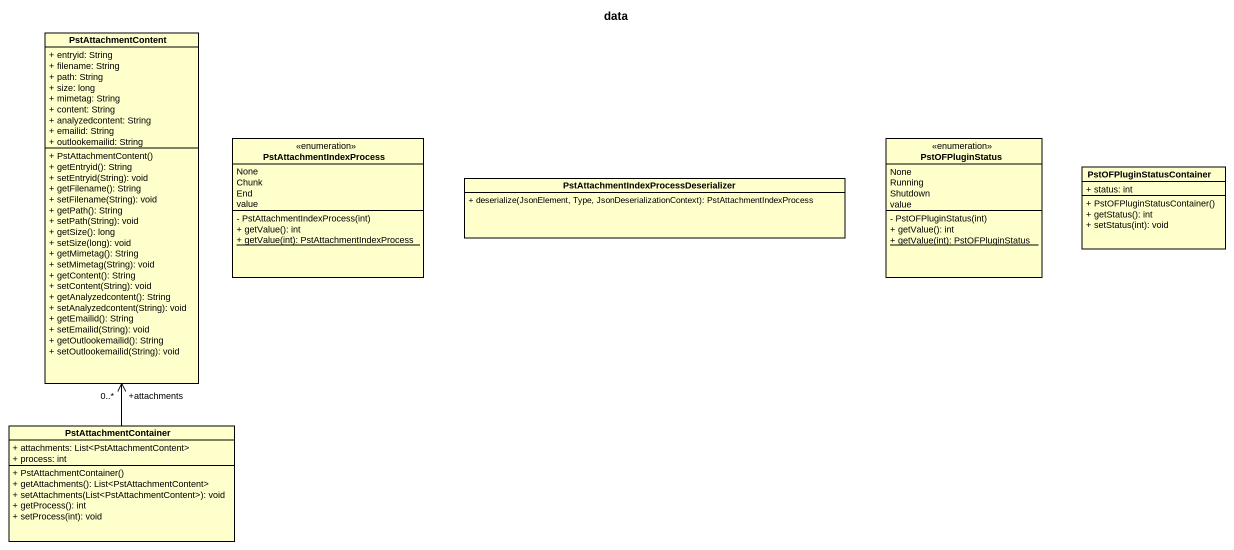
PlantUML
@startuml
title data
hide circle
hide empty members
skinparam classAttributeIconSize 0
class PstAttachmentContent {
  + entryid: String
  + filename: String
  + path: String
  + size: long
  + mimetag: String
  + content: String
  + analyzedcontent: String
  + emailid: String
  + outlookemailid: String
  + PstAttachmentContent()
  + getEntryid(): String
  + setEntryid(String): void
  + getFilename(): String
  + setFilename(String): void
  + getPath(): String
  + setPath(String): void
  + getSize(): long
  + setSize(long): void
  + getMimetag(): String
  + setMimetag(String): void
  + getContent(): String
  + setContent(String): void
  + getAnalyzedcontent(): String
  + setAnalyzedcontent(String): void
  + getEmailid(): String
  + setEmailid(String): void
  + getOutlookemailid(): String
  + setOutlookemailid(String): void
}
enum PstAttachmentIndexProcess {
  None
  Chunk
  End
  value
  - PstAttachmentIndexProcess(int)
  + getValue(): int
  {static} + getValue(int): PstAttachmentIndexProcess
}
enum PstOFPluginStatus {
  None
  Running
  Shutdown
  value
  - PstOFPluginStatus(int)
  + getValue(): int
  {static} + getValue(int): PstOFPluginStatus
}
class PstOFPluginStatusContainer {
  + status: int
  + PstOFPluginStatusContainer()
  + getStatus(): int
  + setStatus(int): void
}
class "PstAttachmentIndexProcessDeserializer" as PstAttachmentIndexProcessDes {
  + deserialize(JsonElement, Type, JsonDeserializationContext): PstAttachmentIndexProcess
}
class PstAttachmentContainer {
  + attachments: List<PstAttachmentContent>
  + process: int
  + PstAttachmentContainer()
  + getAttachments(): List<PstAttachmentContent>
  + setAttachments(List<PstAttachmentContent>): void
  + getProcess(): int
  + setProcess(int): void
}
PstAttachmentContainer -up-> "+attachments\n0..*" PstAttachmentContent
@enduml
